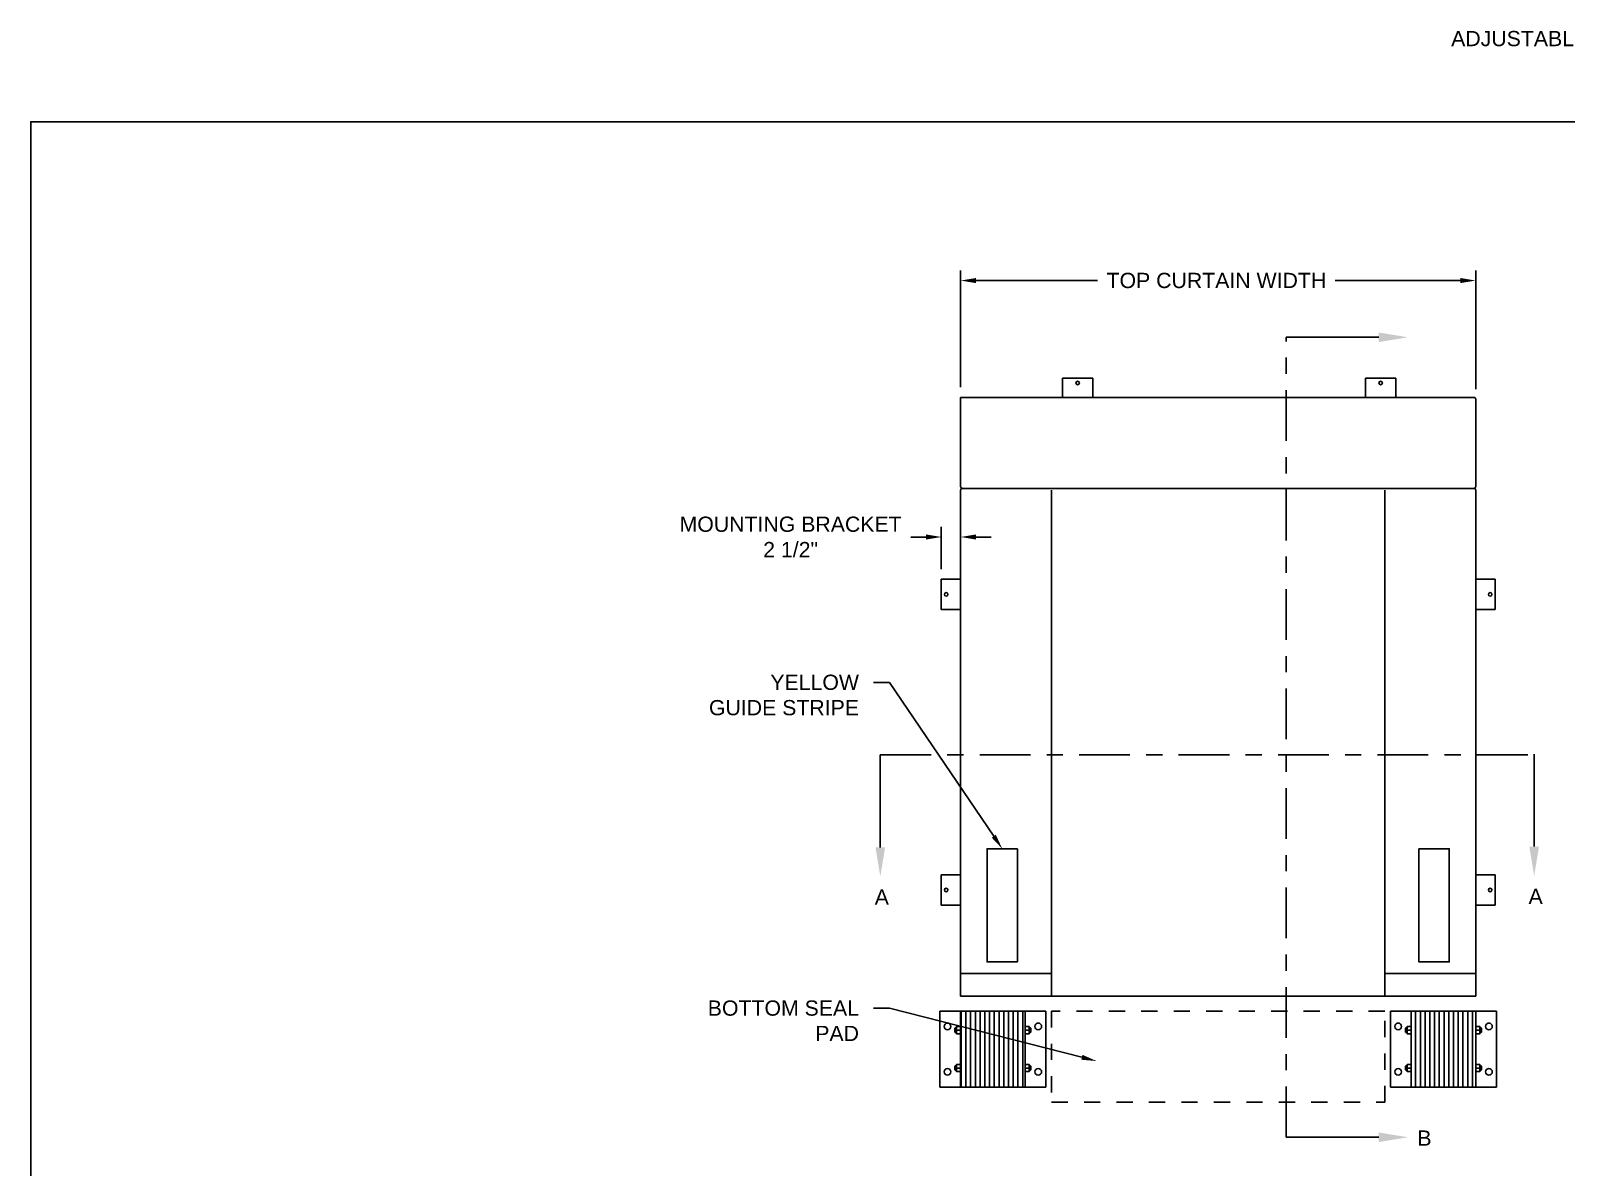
# Model space of a CAD drawing. Header units: inches. Extents: x 197 to 1663, y 242 to 321.
# Drawn here: x 1644.35 to 1653.81, y 314.36 to 321.36 of the extents above; entities that cross this region are included whole.
import ezdxf
from ezdxf import colors
from ezdxf.entities.mleader import LeaderData, LeaderLine
from ezdxf.math import Vec2, Vec3

# ---------------------------------------------------------------- set-up
doc = ezdxf.new("R2010")
doc.units = ezdxf.units.IN
doc.header["$LTSCALE"] = 0.25
doc.header["$MEASUREMENT"] = 0
doc.linetypes.add('CENTER', pattern=[2, 1.25, -0.25, 0.25, -0.25])
doc.linetypes.add('HIDDEN', pattern=[0.375, 0.25, -0.125])
for name, color, linetype in [('ANNOTATIONS', 1, 'Continuous'), ('LC20R', 7, 'Continuous'), ('SECTION CUTS', 6, 'CENTER')]:
    doc.layers.add(name, color=color, linetype=linetype)
doc.styles.add('ARIAL', font='arial.ttf', dxfattribs={"height": 0.09375})
doc.styles.get("Standard").update_dxf_attribs({"font": 'romans.shx'})
doc.dimstyles.new('STANDARD$0', dxfattribs={"dimtxt": 0.09375, "dimasz": 0.0625, "dimexe": 0.0625, "dimexo": 0.0625, "dimgap": 0.0625, "dimtad": 0, "dimtih": 1, "dimtoh": 1, "dimdec": 4, "dimzin": 1, "dimdsep": 46, "dimlunit": 4, "dimtxsty": 'ARIAL', "dimcen": 0.089844, "dimadec": 0, "dimazin": 0, "dimtfac": 1, "dimtdec": 4, "dimtofl": 0, "dimtmove": 0, "dimatfit": 3, "dimfxl": 1, "dimfrac": 2, "dimtolj": 1, "dimtzin": 0, "dimarcsym": 0})

# ---------------------------------------------------------------- blocks, each defined once
blk = doc.blocks.new('*D2')
at = {"layer": 'ANNOTATIONS', "color": 0, "lineweight": -2, "transparency": 16777216}
for p, q in [((1649.9617, 318.0413), (1649.9617, 318.3017)), ((1650.0811, 318.0413), (1650.0811, 318.3017)), ((1649.868, 318.2392), (1649.7742, 318.2392)), ((1650.1749, 318.2392), (1650.2686, 318.2392))]:
    blk.add_line(p, q, dxfattribs=at)
at = {"layer": 'ANNOTATIONS', "color": 0, "transparency": 16777216}
for points in [[(1649.868, 318.2548), (1649.868, 318.2236), (1649.9617, 318.2392)], [(1650.1749, 318.2548), (1650.1749, 318.2236), (1650.0811, 318.2392)]]:
    blk.add_solid(points, dxfattribs=at)
at = {"layer": 'defpoints', "color": 0, "transparency": 16777216}
for p in [(1650.0811, 318.2392), (1649.9617, 317.9788), (1650.0811, 317.9788)]:
    blk.add_point(p, dxfattribs=at)
at = {"layer": 'ANNOTATIONS', "color": 0, "transparency": 16777216, "insert": (1649.0339, 318.2392), "char_height": 0.09375, "attachment_point": 5, "style": 'ARIAL'}
blk.add_mtext('\\A1;MOUNTING BRACKET \\P2 1/2"', dxfattribs=at)
blk = doc.blocks.new('*D3')
at = {"layer": 'ANNOTATIONS', "color": 0, "lineweight": -2, "transparency": 16777216}
for p, q in [((1650.0811, 319.161), (1650.0811, 319.8805)), ((1653.2535, 319.1493), (1653.2535, 319.8805)), ((1650.1749, 319.818), (1650.9241, 319.818)), ((1653.1598, 319.818), (1652.3887, 319.818))]:
    blk.add_line(p, q, dxfattribs=at)
at = {"layer": 'ANNOTATIONS', "color": 0, "transparency": 16777216}
for points in [[(1650.1749, 319.8336), (1650.1749, 319.8024), (1650.0811, 319.818)], [(1653.1598, 319.8336), (1653.1598, 319.8024), (1653.2535, 319.818)]]:
    blk.add_solid(points, dxfattribs=at)
at = {"layer": 'defpoints', "color": 0, "transparency": 16777216}
for p in [(1653.2535, 319.818), (1650.0811, 319.0985), (1653.2535, 319.0868)]:
    blk.add_point(p, dxfattribs=at)
at = {"layer": 'ANNOTATIONS', "color": 0, "transparency": 16777216, "insert": (1651.6564, 319.818), "char_height": 0.09375, "attachment_point": 5, "style": 'ARIAL'}
blk.add_mtext('\\A1;TOP CURTAIN WIDTH', dxfattribs=at)

msp = doc.modelspace()

# ---------------------------------------------------------------- hatches: boundary and pattern name
at = {"layer": 'LC20R'}
h = msp.add_hatch(dxfattribs=at)
h.set_pattern_fill('ANSI31', color=256, scale=0.233265, angle=45, style=0)
h.set_pattern_definition([(90, (1648.50989, 308.07876), (-0.029158125, 5e-18), [])])
h.paths.add_polyline_path([(1650.4777, 315.31972), (1650.46603, 315.31972), (1650.09281, 315.31972), (1650.08115, 315.31972), (1650.08115, 314.85319), (1650.09281, 314.85319), (1650.46603, 314.85319), (1650.4777, 314.85319)])
h.paths.add_polyline_path([(1653.25353, 315.31972), (1653.24187, 315.31972), (1652.86865, 315.31972), (1652.85698, 315.31972), (1652.85698, 314.85319), (1652.86865, 314.85319), (1653.24187, 314.85319), (1653.25353, 314.85319)])

# ---------------------------------------------------------------- linework, layer by layer
at = {"layer": 'defpoints'}
msp.add_lwpolyline([(1663.0715, 308.06049), (1644.35338, 308.06049), (1644.35338, 320.7956), (1663.0715, 320.7956)], close=True, dxfattribs=at)
at = {"layer": 'LC20R'}
for p, q in [((1650.89507, 319.21789), (1650.70846, 319.21789)), ((1650.70846, 319.09846), (1650.70846, 319.21789)), ((1650.89507, 319.21789), (1650.89507, 319.09846)), ((1652.57458, 319.21789), (1652.57458, 319.09846)), ((1652.57458, 319.21789), (1652.76119, 319.21789)), ((1652.76119, 319.09846), (1652.76119, 319.21789)), ((1653.24188, 319.09846), (1650.08114, 319.09846)), ((1650.08114, 318.55029), (1650.08114, 319.09846)), ((1653.25354, 318.55029), (1653.25354, 319.0868)), ((1650.08114, 318.52696), (1650.08114, 315.41287)), ((1653.24188, 318.53862), (1650.0928, 318.53862)), ((1650.64097, 318.52696), (1650.64097, 315.41287)), ((1652.69371, 318.52696), (1652.69371, 315.41287)), ((1653.25354, 318.52696), (1653.25354, 315.41287)), ((1649.96171, 317.97879), (1649.96171, 317.79218)), ((1649.96171, 317.97879), (1650.08114, 317.97879)), ((1653.37297, 317.97879), (1653.25354, 317.97879)), ((1653.37297, 317.97879), (1653.37297, 317.79218)), ((1650.08114, 317.79218), (1649.96171, 317.79218)), ((1653.25354, 317.79218), (1653.37297, 317.79218)), ((1649.96171, 315.97271), (1649.96171, 316.15932)), ((1650.08114, 316.15932), (1649.96171, 316.15932)), ((1653.25354, 316.15932), (1653.37297, 316.15932)), ((1653.37297, 315.97271), (1653.37297, 316.15932)), ((1649.96171, 315.97271), (1650.08114, 315.97271)), ((1653.37297, 315.97271), (1653.25354, 315.97271)), ((1650.08114, 315.55283), (1650.64097, 315.55283)), ((1653.25354, 315.55283), (1652.69371, 315.55283)), ((1650.08114, 315.41287), (1650.64097, 315.41287)), ((1650.64097, 315.41287), (1652.69371, 315.41287)), ((1653.25354, 315.41287), (1652.69371, 315.41287)), ((1649.95285, 314.85319), (1649.95285, 315.31972)), ((1649.95285, 315.31972), (1650.60599, 315.31972)), ((1650.08115, 315.31972), (1650.08115, 314.85319)), ((1650.08115, 315.31972), (1650.09281, 315.31972)), ((1650.09281, 315.31972), (1650.46603, 315.31972)), ((1650.4777, 315.31972), (1650.46603, 315.31972)), ((1650.4777, 315.31972), (1650.4777, 314.85319)), ((1650.60599, 314.85319), (1650.60599, 315.31972)), ((1653.38183, 315.31972), (1652.72869, 315.31972)), ((1652.72869, 314.85319), (1652.72869, 315.31972)), ((1652.85698, 315.31972), (1652.85698, 314.85319)), ((1652.85698, 315.31972), (1652.86865, 315.31972)), ((1653.24187, 315.31972), (1652.86865, 315.31972)), ((1653.25353, 315.31972), (1653.24187, 315.31972)), ((1653.25353, 315.31972), (1653.25353, 314.85319)), ((1653.38183, 314.85319), (1653.38183, 315.31972)), ((1650.04896, 315.21767), (1650.04616, 315.21487)), ((1650.04616, 315.21487), (1650.04616, 315.19131)), ((1650.04896, 315.18851), (1650.04616, 315.19131)), ((1650.05549, 315.21767), (1650.04896, 315.21767)), ((1650.04896, 315.21767), (1650.04896, 315.18851)), ((1650.05549, 315.18851), (1650.04896, 315.18851)), ((1650.08115, 315.22479), (1650.05549, 315.22479)), ((1650.05549, 315.22479), (1650.05549, 315.20309)), ((1650.05549, 315.1814), (1650.05549, 315.20309)), ((1650.08115, 315.1814), (1650.05549, 315.1814)), ((1650.07823, 315.20309), (1650.0584, 315.20309)), ((1650.07823, 315.20309), (1650.0584, 315.20309)), ((1650.08115, 315.22479), (1650.08115, 315.20309)), ((1650.08115, 315.1814), (1650.08115, 315.20309)), ((1650.4777, 315.22479), (1650.50336, 315.22479)), ((1650.4777, 315.22479), (1650.4777, 315.20309)), ((1650.4777, 315.1814), (1650.4777, 315.20309)), ((1650.4777, 315.1814), (1650.50336, 315.1814)), ((1650.48061, 315.20309), (1650.50044, 315.20309)), ((1650.48061, 315.20309), (1650.50044, 315.20309)), ((1650.50336, 315.22479), (1650.50336, 315.20309)), ((1650.50336, 315.21767), (1650.50989, 315.21767)), ((1650.50336, 315.1814), (1650.50336, 315.20309)), ((1650.50336, 315.18851), (1650.50989, 315.18851)), ((1650.50989, 315.21767), (1650.50989, 315.18851)), ((1650.50989, 315.21767), (1650.51269, 315.21487)), ((1650.50989, 315.18851), (1650.51269, 315.19131)), ((1650.51269, 315.21487), (1650.51269, 315.19131)), ((1652.82479, 315.21767), (1652.82199, 315.21487)), ((1652.82199, 315.21487), (1652.82199, 315.19131)), ((1652.82479, 315.18851), (1652.82199, 315.19131)), ((1652.83132, 315.21767), (1652.82479, 315.21767)), ((1652.82479, 315.21767), (1652.82479, 315.18851)), ((1652.83132, 315.18851), (1652.82479, 315.18851)), ((1652.85698, 315.22479), (1652.83132, 315.22479)), ((1652.83132, 315.22479), (1652.83132, 315.20309)), ((1652.83132, 315.1814), (1652.83132, 315.20309)), ((1652.85698, 315.1814), (1652.83132, 315.1814)), ((1652.85407, 315.20309), (1652.83424, 315.20309)), ((1652.85407, 315.20309), (1652.83424, 315.20309)), ((1652.85698, 315.22479), (1652.85698, 315.20309)), ((1652.85698, 315.1814), (1652.85698, 315.20309)), ((1653.25353, 315.22479), (1653.27919, 315.22479)), ((1653.25353, 315.22479), (1653.25353, 315.20309)), ((1653.25353, 315.1814), (1653.25353, 315.20309)), ((1653.25353, 315.1814), (1653.27919, 315.1814)), ((1653.25645, 315.20309), (1653.27628, 315.20309)), ((1653.25645, 315.20309), (1653.27628, 315.20309)), ((1653.27919, 315.22479), (1653.27919, 315.20309)), ((1653.27919, 315.21767), (1653.28572, 315.21767)), ((1653.27919, 315.1814), (1653.27919, 315.20309)), ((1653.27919, 315.18851), (1653.28572, 315.18851)), ((1653.28572, 315.21767), (1653.28852, 315.21487)), ((1653.28572, 315.21767), (1653.28572, 315.18851)), ((1653.28572, 315.18851), (1653.28852, 315.19131)), ((1653.28852, 315.21487), (1653.28852, 315.19131)), ((1650.04896, 314.98441), (1650.04616, 314.98161)), ((1650.04616, 314.95805), (1650.04616, 314.98161)), ((1650.04896, 314.95525), (1650.04616, 314.95805)), ((1650.05549, 314.98441), (1650.04896, 314.98441)), ((1650.04896, 314.95525), (1650.04896, 314.98441)), ((1650.05549, 314.95525), (1650.04896, 314.95525)), ((1650.08115, 314.99152), (1650.05549, 314.99152)), ((1650.05549, 314.99152), (1650.05549, 314.96983)), ((1650.05549, 314.94813), (1650.05549, 314.96983)), ((1650.07823, 314.96983), (1650.0584, 314.96983)), ((1650.07823, 314.96983), (1650.0584, 314.96983)), ((1650.08115, 314.99152), (1650.08115, 314.96983)), ((1650.08115, 314.94813), (1650.08115, 314.96983)), ((1650.4777, 314.99152), (1650.50336, 314.99152)), ((1650.4777, 314.99152), (1650.4777, 314.96983)), ((1650.4777, 314.94813), (1650.4777, 314.96983)), ((1650.48061, 314.96983), (1650.50044, 314.96983)), ((1650.48061, 314.96983), (1650.50044, 314.96983)), ((1650.50336, 314.99152), (1650.50336, 314.96983)), ((1650.50336, 314.98441), (1650.50989, 314.98441)), ((1650.50336, 314.94813), (1650.50336, 314.96983)), ((1650.50336, 314.95525), (1650.50989, 314.95525)), ((1650.50989, 314.95525), (1650.50989, 314.98441)), ((1650.50989, 314.98441), (1650.51269, 314.98161)), ((1650.50989, 314.95525), (1650.51269, 314.95805)), ((1650.51269, 314.95805), (1650.51269, 314.98161)), ((1652.82479, 314.98441), (1652.82199, 314.98161)), ((1652.82199, 314.95805), (1652.82199, 314.98161)), ((1652.82479, 314.95525), (1652.82199, 314.95805)), ((1652.83132, 314.98441), (1652.82479, 314.98441)), ((1652.82479, 314.95525), (1652.82479, 314.98441)), ((1652.83132, 314.95525), (1652.82479, 314.95525)), ((1652.83132, 314.99152), (1652.83132, 314.96983)), ((1652.85698, 314.99152), (1652.83132, 314.99152)), ((1652.83132, 314.94813), (1652.83132, 314.96983)), ((1652.85407, 314.96983), (1652.83424, 314.96983)), ((1652.85407, 314.96983), (1652.83424, 314.96983)), ((1652.85698, 314.99152), (1652.85698, 314.96983)), ((1652.85698, 314.94813), (1652.85698, 314.96983)), ((1653.25353, 314.99152), (1653.25353, 314.96983)), ((1653.25353, 314.99152), (1653.27919, 314.99152)), ((1653.25353, 314.94813), (1653.25353, 314.96983)), ((1653.25645, 314.96983), (1653.27628, 314.96983)), ((1653.25645, 314.96983), (1653.27628, 314.96983)), ((1653.27919, 314.99152), (1653.27919, 314.96983)), ((1653.27919, 314.98441), (1653.28572, 314.98441)), ((1653.27919, 314.94813), (1653.27919, 314.96983)), ((1653.27919, 314.95525), (1653.28572, 314.95525)), ((1653.28572, 314.98441), (1653.28852, 314.98161)), ((1653.28572, 314.95525), (1653.28572, 314.98441)), ((1653.28572, 314.95525), (1653.28852, 314.95805)), ((1653.28852, 314.95805), (1653.28852, 314.98161)), ((1650.08115, 314.94813), (1650.05549, 314.94813)), ((1650.4777, 314.94813), (1650.50336, 314.94813)), ((1652.85698, 314.94813), (1652.83132, 314.94813)), ((1653.25353, 314.94813), (1653.27919, 314.94813)), ((1649.95285, 314.85319), (1650.60599, 314.85319)), ((1650.08115, 314.85319), (1650.09281, 314.85319)), ((1650.09281, 314.85319), (1650.46603, 314.85319)), ((1650.4777, 314.85319), (1650.46603, 314.85319)), ((1653.38183, 314.85319), (1652.72869, 314.85319)), ((1652.85698, 314.85319), (1652.86865, 314.85319)), ((1653.24187, 314.85319), (1652.86865, 314.85319)), ((1653.25353, 314.85319), (1653.24187, 314.85319))]:
    msp.add_line(p, q, dxfattribs=at)
for points in [[(1650.43104, 316.31953), (1650.24442, 316.31953), (1650.24442, 315.62281), (1650.43104, 315.62281)], [(1652.90364, 316.31953), (1653.09026, 316.31953), (1653.09026, 315.62281), (1652.90364, 315.62281)]]:
    msp.add_lwpolyline(points, close=True, dxfattribs=at)
at = {"layer": 'LC20R', "linetype": 'HIDDEN'}
msp.add_lwpolyline([(1650.64097, 314.75973), (1652.69371, 314.75973), (1652.69371, 315.31957), (1650.64097, 315.31957)], close=True, dxfattribs=at)
at = {"layer": 'LC20R', "color": 2}
for centre in [(1650.80176, 319.18757), (1652.66788, 319.18757), (1649.99203, 317.88548), (1653.34265, 317.88548), (1649.99203, 316.06601), (1653.34265, 316.06601)]:
    msp.add_circle(centre, 0.01111, dxfattribs=at)
at = {"layer": 'LC20R'}
for centre in [(1649.9995, 315.22642), (1650.55934, 315.22642), (1652.77534, 315.22642), (1653.33518, 315.22642), (1649.9995, 314.9465), (1650.55934, 314.9465), (1652.77534, 314.9465), (1653.33518, 314.9465)]:
    msp.add_circle(centre, 0.02041, dxfattribs=at)
for centre, radius, start, end in [((1653.24188, 319.0868), 0.01166, 0, 90), ((1650.0928, 318.55029), 0.01166, 180, 270), ((1653.24188, 318.55029), 0.01166, 270, 0), ((1650.0928, 318.52696), 0.01166, 90, 180), ((1653.24188, 318.52696), 0.01166, 0, 90), ((1650.07712, 315.21394), 0.02163, 149.907216, 210.092784), ((1650.07712, 315.19225), 0.02163, 149.907216, 210.092784), ((1650.05951, 315.21394), 0.02163, 329.907216, 30.092784), ((1650.05951, 315.19225), 0.02163, 329.907216, 30.092784), ((1650.49933, 315.21394), 0.02163, 149.907216, 210.092784), ((1650.49933, 315.19225), 0.02163, 149.907216, 210.092784), ((1650.48172, 315.21394), 0.02163, 329.907216, 30.092784), ((1650.48172, 315.19225), 0.02163, 329.907216, 30.092784), ((1652.85296, 315.21394), 0.02163, 149.907216, 210.092784), ((1652.85296, 315.19225), 0.02163, 149.907216, 210.092784), ((1652.83535, 315.21394), 0.02163, 329.907216, 30.092784), ((1652.83535, 315.19225), 0.02163, 329.907216, 30.092784), ((1653.27517, 315.21394), 0.02163, 149.907216, 210.092784), ((1653.27517, 315.19225), 0.02163, 149.907216, 210.092784), ((1653.25756, 315.21394), 0.02163, 329.907216, 30.092784), ((1653.25756, 315.19225), 0.02163, 329.907216, 30.092784), ((1650.07712, 314.98067), 0.02163, 149.907216, 210.092784), ((1650.07712, 314.95898), 0.02163, 149.907216, 210.092784), ((1650.05951, 314.98067), 0.02163, 329.907216, 30.092784), ((1650.05951, 314.95898), 0.02163, 329.907216, 30.092784), ((1650.49933, 314.98067), 0.02163, 149.907216, 210.092784), ((1650.49933, 314.95898), 0.02163, 149.907216, 210.092784), ((1650.48172, 314.98067), 0.02163, 329.907216, 30.092784), ((1650.48172, 314.95898), 0.02163, 329.907216, 30.092784), ((1652.85296, 314.98067), 0.02163, 149.907216, 210.092784), ((1652.85296, 314.95898), 0.02163, 149.907216, 210.092784), ((1652.83535, 314.98067), 0.02163, 329.907216, 30.092784), ((1652.83535, 314.95898), 0.02163, 329.907216, 30.092784), ((1653.27517, 314.98067), 0.02163, 149.907216, 210.092784), ((1653.27517, 314.95898), 0.02163, 149.907216, 210.092784), ((1653.25756, 314.98067), 0.02163, 329.907216, 30.092784), ((1653.25756, 314.95898), 0.02163, 329.907216, 30.092784)]:
    msp.add_arc(centre, radius, start, end, dxfattribs=at)
at = {"layer": 'SECTION CUTS'}
for p, q in [((1652.08652, 314.54365), (1652.08652, 319.46866)), ((1649.58636, 316.89816), (1653.61364, 316.89816))]:
    msp.add_line(p, q, dxfattribs=at)

# ---------------------------------------------------------------- texts
at = {"layer": 'ANNOTATIONS', "insert": (1653.10236, 321.35462), "char_height": 0.09375, "width": 6.6097632, "attachment_point": 1, "line_spacing_factor": 0.86134, "style": 'ARIAL'}
msp.add_mtext('ADJUSTABLE CURTAIN DOCK SEAL - LC20R', dxfattribs=at)
at = {"layer": 'SECTION CUTS', "style": 'ARIAL'}
for s, p in [('A', (1649.55188, 315.97573)), ('A', (1653.57916, 315.98)), ('B', (1652.89454, 314.49196))]:
    msp.add_text(s, height=0.09375, dxfattribs=at).set_placement(p)

# ---------------------------------------------------------------- dimensions: what is measured, and where the dimension line sits
at = {"layer": 'ANNOTATIONS'}
for base, p1, p2, text, picture, middle in [((1653.25354, 319.81802), (1650.08114, 319.09846), (1653.25354, 319.0868), 'TOP CURTAIN WIDTH', '*D3', (1651.65638, 319.81802)), ((1650.08114, 318.23918), (1649.96171, 317.97879), (1650.08114, 317.97879), 'MOUNTING BRACKET \\P2 1/2"', '*D2', (1649.03391, 318.23918))]:
    dim = msp.add_linear_dim(base=base, p1=p1, p2=p2, text=text, dimstyle='STANDARD$0', override={"dimasz": 0.09375}, dxfattribs=at)
    dim.commit()
    dim.dimension.update_dxf_attribs({"geometry": picture, "text_midpoint": middle, "dimtype": 160})

# ---------------------------------------------------------------- leaders
ml = msp.add_multileader_mtext('Standard', dxfattribs=at)
ml.set_content('YELLOW GUIDE STRIPE', color=256, style='ARIAL')
ml.set_leader_properties()
ml.build(insert=Vec2(0, 0))
ml.multileader.update_dxf_attribs({"dogleg_length": 0.36, "arrow_head_size": 0.09375})
ctx = ml.context
ctx.base_point, ctx.char_height, ctx.arrow_head_size, ctx.landing_gap_size, ctx.plane_origin = Vec3(1648.45473, 317.34408), 0.09375, 0.09375, 0.09, Vec3(1647.98637, 316.91086)
ctx.text_align_type = 2
notes = []
notes.append((ctx, [(1, (1, 1, 0), (1649.64288, 317.34408), (-1, 0), 0.09796, [(0, [(1650.33773, 316.31953)], 0, [])])]))
ctx.mtext.insert, ctx.mtext.width, ctx.mtext.alignment, ctx.mtext.flow_direction = Vec3(1649.45493, 317.39176), 0.9445531, 3, 5
ml = msp.add_multileader_mtext('Standard', dxfattribs=at)
ml.set_content('BOTTOM SEAL PAD', color=256, style='ARIAL')
ml.set_leader_properties()
ml.build(insert=Vec2(0, 0))
ml.multileader.update_dxf_attribs({"dogleg_length": 0.36, "arrow_head_size": 0.09375})
ctx = ml.context
ctx.base_point, ctx.char_height, ctx.arrow_head_size, ctx.landing_gap_size, ctx.plane_origin = Vec3(1648.4477, 315.33915), 0.09375, 0.09375, 0.09, Vec3(1647.98637, 314.90592)
ctx.text_align_type = 2
notes.append((ctx, [(1, (1, 1, 0), (1649.64288, 315.33915), (-1, 0), 0.09796, [(0, [(1650.91862, 315.0129)], 0, [])])]))
ctx.mtext.insert, ctx.mtext.width, ctx.mtext.alignment, ctx.mtext.flow_direction = Vec3(1649.45493, 315.38602), 0.9445531, 3, 5
at = {"layer": 'SECTION CUTS'}
ml = msp.add_multileader_mtext('Standard', dxfattribs=at)
ml.set_content('', color=256)
ml.set_leader_properties()
ml.build(insert=Vec2(0, 0))
ml.multileader.update_dxf_attribs({"dogleg_length": 0, "arrow_head_size": 0.18})
ctx = ml.context
ctx.base_point, ctx.char_height, ctx.arrow_head_size, ctx.landing_gap_size, ctx.plane_origin, ctx.plane_x_axis, ctx.plane_y_axis = Vec3(1652.08652, 319.46866), 0.18, 0.18, 0, Vec3(1652.83604, 319.46866), Vec3(0, 1), Vec3(-1, 0)
notes.append((ctx, [(0, (1, 1, 0), (1652.08652, 319.46866), (1, 0), 0, [(0, [(1652.83604, 319.46866)], 0, [])])]))
ctx.mtext.insert, ctx.mtext.text_direction, ctx.mtext.rotation, ctx.mtext.flow_direction = Vec3(1651.99652, 319.46866), Vec3(0, 1), 1.5707963, 5
ml = msp.add_multileader_mtext('Standard', dxfattribs=at)
ml.set_content('', color=256)
ml.set_leader_properties()
ml.build(insert=Vec2(0, 0))
ml.multileader.update_dxf_attribs({"dogleg_length": 0, "arrow_head_size": 0.18})
ctx = ml.context
ctx.base_point, ctx.char_height, ctx.arrow_head_size, ctx.landing_gap_size, ctx.plane_origin = Vec3(1649.58636, 316.89816), 0.18, 0.18, 0, Vec3(1649.58636, 316.14864)
notes.append((ctx, [(0, (1, 1, 0), (1649.58636, 316.89816), (1, 0), 0, [(0, [(1649.58636, 316.14864)], 0, [])])]))
ctx.mtext.insert, ctx.mtext.flow_direction = Vec3(1649.58636, 316.98816), 5
ml = msp.add_multileader_mtext('Standard', dxfattribs=at)
ml.set_content('', color=256)
ml.set_leader_properties()
ml.build(insert=Vec2(0, 0))
ml.multileader.update_dxf_attribs({"dogleg_length": 0, "arrow_head_size": 0.18})
ctx = ml.context
ctx.base_point, ctx.char_height, ctx.arrow_head_size, ctx.landing_gap_size, ctx.plane_origin = Vec3(1653.61364, 316.90243), 0.18, 0.18, 0, Vec3(1653.61364, 316.15291)
notes.append((ctx, [(0, (1, 1, 0), (1653.61364, 316.90243), (1, 0), 0, [(0, [(1653.61364, 316.15291)], 0, [])])]))
ctx.mtext.insert, ctx.mtext.flow_direction = Vec3(1653.61364, 316.99243), 5
ml = msp.add_multileader_mtext('Standard', dxfattribs=at)
ml.set_content('', color=256)
ml.set_leader_properties()
ml.build(insert=Vec2(0, 0))
ml.multileader.update_dxf_attribs({"dogleg_length": 0, "arrow_head_size": 0.18})
ctx = ml.context
ctx.base_point, ctx.char_height, ctx.arrow_head_size, ctx.landing_gap_size, ctx.plane_origin, ctx.plane_x_axis, ctx.plane_y_axis = Vec3(1652.08652, 314.54365), 0.18, 0.18, 0, Vec3(1652.83604, 314.54365), Vec3(0, 1), Vec3(-1, 0)
notes.append((ctx, [(0, (1, 1, 0), (1652.08652, 314.54365), (1, 0), 0, [(0, [(1652.83604, 314.54365)], 0, [])])]))
ctx.mtext.insert, ctx.mtext.text_direction, ctx.mtext.rotation, ctx.mtext.flow_direction = Vec3(1651.99652, 314.54365), Vec3(0, 1), 1.5707963, 5
for ctx, leaders in notes:
    for number, flags, end, landing, length, lines in leaders:
        leader = LeaderData()
        leader.index, (leader.has_last_leader_line, leader.has_dogleg_vector, leader.attachment_direction) = number, flags
        leader.last_leader_point, leader.dogleg_vector, leader.dogleg_length = Vec3(end), Vec3(landing), length
        for number, points, colour, breaks in lines:
            line = LeaderLine()
            line.index, line.vertices, line.color, line.breaks = number, Vec3.list(points), colors.encode_raw_color(colour), breaks
            leader.lines.append(line)
        ctx.leaders.append(leader)

doc.saveas('drawing.dxf')
